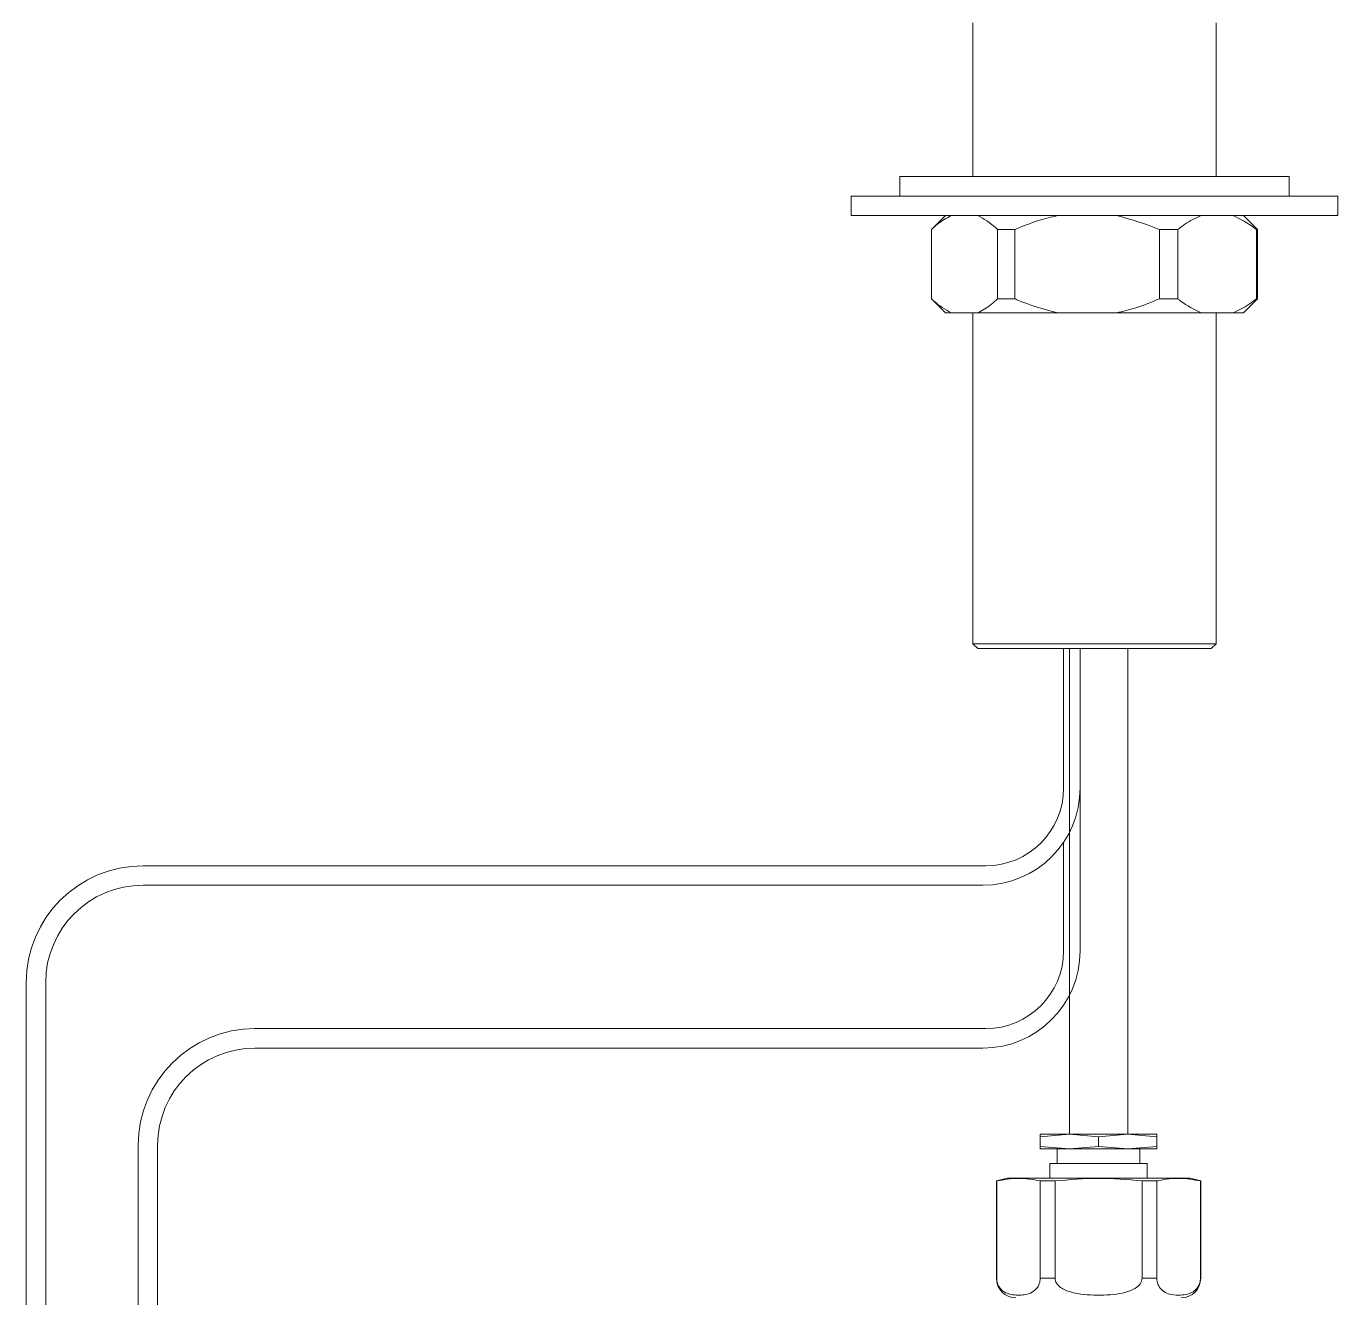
# Model space of a CAD drawing. Header units: millimetres. Extents: x 98 to 924, y 33 to 1441.
# Drawn here: x 286.5 to 511.1, y 600.8 to 818.6 of the extents above; entities that cross this region are included whole.
import ezdxf

# ---------------------------------------------------------------- set-up
doc = ezdxf.new("R2010")
doc.units = ezdxf.units.MM
doc.header["$LTSCALE"] = 5
doc.layers.add('LEVEL0', color=179, linetype='Continuous')

msp = doc.modelspace()

# ---------------------------------------------------------------- linework, layer by layer
at = {"color": 7, "linetype": 'Continuous', "lineweight": 15}
for p, q in [((448.61, 819.17), (448.61, 792.84)), ((490.28, 792.84), (490.28, 819.17)), ((436.11, 792.84), (436.11, 789.51)), ((502.78, 792.84), (436.11, 792.84)), ((502.78, 789.51), (502.78, 792.84)), ((427.78, 789.51), (427.78, 786.17)), ((511.11, 789.51), (427.78, 789.51)), ((511.11, 786.17), (511.11, 789.51)), ((488.85, 786.17), (427.78, 786.17)), ((443.94, 786.17), (441.53, 783.76)), ((511.11, 786.17), (488.85, 786.17)), ((497.36, 783.76), (494.94, 786.17)), ((441.53, 783.76), (441.53, 771.92)), ((441.53, 771.92), (441.53, 783.76)), ((441.53, 783.76), (441.53, 783.76)), ((452.86, 783.76), (455.78, 783.76)), ((452.86, 771.92), (452.86, 783.76)), ((455.78, 771.92), (455.78, 783.76)), ((480.6, 783.76), (483.7, 783.76)), ((480.6, 771.92), (480.6, 783.76)), ((483.7, 771.92), (483.7, 783.76)), ((497.18, 771.92), (497.18, 783.76)), ((497.18, 783.76), (497.36, 783.76)), ((497.36, 771.92), (497.36, 783.76)), ((441.53, 771.92), (443.94, 769.51)), ((441.53, 771.92), (441.53, 771.92)), ((455.78, 771.92), (452.86, 771.92)), ((483.7, 771.92), (480.6, 771.92)), ((494.94, 769.51), (497.36, 771.92)), ((497.36, 771.92), (497.18, 771.92)), ((444.9, 769.51), (443.94, 769.51)), ((449.49, 769.51), (444.9, 769.51)), ((448.61, 769.51), (448.61, 712.84)), ((463.17, 769.51), (449.49, 769.51)), ((473.21, 769.51), (463.17, 769.51)), ((487.71, 769.51), (473.21, 769.51)), ((493.17, 769.51), (487.71, 769.51)), ((490.28, 712.84), (490.28, 769.51)), ((494.94, 769.51), (493.17, 769.51)), ((448.61, 712.84), (449.44, 712.01)), ((448.61, 712.84), (490.28, 712.84)), ((489.44, 712.01), (490.28, 712.84)), ((489.44, 712.01), (449.44, 712.01)), ((465.15, 712.01), (465.15, 628.79)), ((475.15, 628.79), (475.15, 712.01)), ((460.15, 628.38), (465.15, 628.79)), ((460.15, 628.79), (460.15, 628.38)), ((465.15, 628.79), (460.15, 628.79)), ((460.15, 628.38), (460.15, 626.71)), ((465.15, 626.29), (460.15, 626.71)), ((460.15, 626.71), (460.15, 626.29)), ((465.15, 628.79), (470.15, 628.38)), ((475.15, 628.79), (465.15, 628.79)), ((470.15, 626.71), (465.15, 626.29)), ((470.15, 628.38), (475.15, 628.79)), ((470.15, 628.38), (470.15, 626.71)), ((475.15, 626.29), (470.15, 626.71)), ((475.15, 628.79), (480.15, 628.38)), ((480.15, 628.79), (475.15, 628.79)), ((480.15, 626.71), (475.15, 626.29)), ((480.15, 628.38), (480.15, 628.79)), ((480.15, 628.38), (480.15, 626.71)), ((480.15, 626.29), (480.15, 626.71)), ((465.15, 626.29), (460.15, 626.29)), ((463.06, 626.29), (463.06, 623.79)), ((475.15, 626.29), (465.15, 626.29)), ((480.15, 626.29), (475.15, 626.29)), ((477.23, 623.79), (477.23, 626.29)), ((461.81, 623.79), (461.81, 621.29)), ((478.48, 623.79), (461.81, 623.79)), ((478.48, 621.29), (478.48, 623.79)), ((454.48, 621.29), (452.65, 620.8)), ((452.65, 620.8), (452.65, 604.13)), ((452.71, 620.8), (452.65, 620.8)), ((452.71, 604.13), (452.71, 620.8)), ((462.31, 621.29), (454.48, 621.29)), ((462.69, 620.8), (460.16, 620.8)), ((460.16, 620.8), (460.16, 604.13)), ((485.81, 621.29), (462.31, 621.29)), ((462.69, 604.13), (462.69, 620.8)), ((477.6, 620.8), (477.6, 604.13)), ((480.13, 620.8), (477.6, 620.8)), ((480.13, 604.13), (480.13, 620.8)), ((487.65, 620.8), (485.81, 621.29)), ((487.65, 620.8), (487.58, 620.8)), ((487.58, 620.8), (487.58, 604.13)), ((487.65, 604.13), (487.65, 620.8))]:
    msp.add_line(p, q, dxfattribs=at)
at = {"color": 8, "linetype": 'Continuous', "lineweight": 0}
for p, q in [((452.71, 604.13), (452.65, 604.13)), ((462.69, 604.13), (460.16, 604.13)), ((480.13, 604.13), (477.6, 604.13)), ((487.65, 604.13), (487.58, 604.13))]:
    msp.add_line(p, q, dxfattribs=at)
at = {"color": 7, "linetype": 'Continuous', "lineweight": 15}
for centre, start, end in [((455.98, 604.13), 180, 270), ((484.31, 604.13), 270, 0)]:
    msp.add_arc(centre, 3.33, start, end, dxfattribs=at)
for points, knots in [([(441.53, 783.76), (441.87, 784.08), (442.96, 785.11), (444.11, 785.74), (444.9, 786.17)], [0, 0, 0, 0, 0.315431, 1, 1, 1, 1]), ([(449.49, 786.17), (450.5, 785.59), (451.65, 784.92), (452.74, 783.88), (452.86, 783.76)], [0, 0, 0, 0, 0.886455, 1, 1, 1, 1]), ([(455.78, 783.76), (457.13, 784.32), (459.53, 785.33), (462.06, 785.92), (463.17, 786.17)], [0, 0, 0, 0, 0.562444, 1, 1, 1, 1]), ([(473.21, 786.17), (475.59, 785.54), (478.11, 784.86), (480.48, 783.81), (480.6, 783.76)], [0, 0, 0, 0, 0.948393, 1, 1, 1, 1]), ([(483.7, 783.76), (484.11, 784.08), (485.4, 785.11), (486.77, 785.74), (487.71, 786.17)], [0, 0, 0, 0, 0.315431, 1, 1, 1, 1]), ([(493.17, 786.17), (494.38, 785.59), (495.75, 784.92), (497.04, 783.88), (497.18, 783.76)], [0, 0, 0, 0, 0.886456, 1, 1, 1, 1]), ([(444.9, 769.51), (443.88, 770.1), (442.74, 770.76), (441.65, 771.81), (441.53, 771.92)], [0, 0, 0, 0, 0.886455, 1, 1, 1, 1]), ([(452.86, 771.92), (452.52, 771.6), (451.43, 770.57), (450.27, 769.94), (449.49, 769.51)], [0, 0, 0, 0, 0.315431, 1, 1, 1, 1]), ([(463.17, 769.51), (460.79, 770.15), (458.28, 770.82), (455.91, 771.87), (455.78, 771.92)], [0, 0, 0, 0, 0.948392, 1, 1, 1, 1]), ([(480.6, 771.92), (479.25, 771.36), (476.85, 770.35), (474.32, 769.76), (473.21, 769.51)], [0, 0, 0, 0, 0.562444, 1, 1, 1, 1]), ([(487.71, 769.51), (486.5, 770.1), (485.13, 770.76), (483.84, 771.81), (483.7, 771.92)], [0, 0, 0, 0, 0.886455, 1, 1, 1, 1]), ([(497.18, 771.92), (496.77, 771.6), (495.48, 770.57), (494.11, 769.94), (493.17, 769.51)], [0, 0, 0, 0, 0.31543, 1, 1, 1, 1]), ([(452.71, 620.8), (453.94, 621.02), (456.43, 621.47), (458.91, 621.03), (460.16, 620.8)], [0, 0, 0, 0, 0.496593, 1, 1, 1, 1]), ([(462.69, 620.8), (465.16, 621.02), (470.13, 621.47), (475.1, 621.03), (477.6, 620.8)], [0, 0, 0, 0, 0.496594, 1, 1, 1, 1]), ([(480.13, 620.8), (480.23, 620.82), (481.51, 621.11), (484.01, 621.43), (486.39, 621.01), (487.58, 620.8)], [0, 0, 0, 0, 0.041526, 0.517706, 1, 1, 1, 1]), ([(460.16, 604.13), (460.15, 603.96), (460.13, 603.61), (459.97, 603.06), (459.62, 602.4), (458.59, 601.47), (456.85, 601.16), (455.13, 601.27), (453.86, 601.84), (453.22, 602.4), (452.85, 603.18), (452.72, 603.68), (452.71, 604.01), (452.71, 604.13)], [0, 0, 0, 0, 0.029666, 0.059203, 0.10866, 0.196227, 0.448873, 0.709496, 0.792817, 0.905288, 0.942714, 0.980473, 1, 1, 1, 1]), ([(477.6, 604.13), (477.58, 603.96), (477.54, 603.61), (477.23, 603.06), (476.52, 602.4), (474.45, 601.47), (470.97, 601.16), (467.54, 601.27), (464.99, 601.84), (463.73, 602.4), (462.98, 603.18), (462.72, 603.68), (462.7, 604.01), (462.69, 604.13)], [0, 0, 0, 0, 0.029666, 0.059203, 0.10866, 0.196228, 0.448873, 0.709496, 0.792816, 0.905288, 0.942714, 0.980473, 1, 1, 1, 1]), ([(487.58, 604.13), (487.58, 604.01), (487.57, 603.73), (487.46, 603.24), (487.18, 602.62), (486.42, 601.75), (485.25, 601.33), (483.71, 601.19), (482.34, 601.34), (481.24, 601.86), (480.63, 602.49), (480.32, 603.06), (480.16, 603.62), (480.14, 603.97), (480.13, 604.13)], [0, 0, 0, 0, 0.020179, 0.048215, 0.091539, 0.163827, 0.348249, 0.499845, 0.702734, 0.826407, 0.89091, 0.939429, 0.972539, 1, 1, 1, 1])]:
    msp.add_open_spline(points, degree=3, knots=knots, dxfattribs=at)
at = {"layer": 'LEVEL0', "color": 7, "lineweight": 15}
for p, q in [((464.16, 712.01), (464.16, 688.12)), ((466.98, 712.01), (466.98, 675.12)), ((464.16, 700.72), (464.16, 688.12)), ((466.98, 700.72), (466.98, 688.12)), ((466.98, 660.23), (466.98, 688.12)), ((464.16, 660.23), (464.16, 678.85)), ((464.16, 678.85), (464.16, 675.12)), ((450.83, 674.79), (306.5, 674.79)), ((450.31, 671.45), (306.5, 671.45)), ((286.5, 654.79), (286.5, 120.72)), ((289.83, 654.79), (289.83, 120.72)), ((450.83, 646.9), (325.67, 646.9)), ((450.31, 643.57), (325.67, 643.57)), ((305.67, 626.9), (305.67, 582.31)), ((309, 626.9), (309, 582.31))]:
    msp.add_line(p, q, dxfattribs=at)
for centre, radius, start, end in [((450.31, 688.12), 16.67, 270, 0), ((450.83, 688.12), 13.33, 270, 0), ((306.5, 654.79), 20, 90, 180), ((306.5, 654.79), 16.67, 90, 180), ((450.31, 660.23), 16.67, 270, 0), ((450.83, 660.23), 13.33, 270, 0), ((325.67, 626.9), 20, 90, 180), ((325.67, 626.9), 16.67, 90, 180)]:
    msp.add_arc(centre, radius, start, end, dxfattribs=at)

doc.saveas('drawing.dxf')
